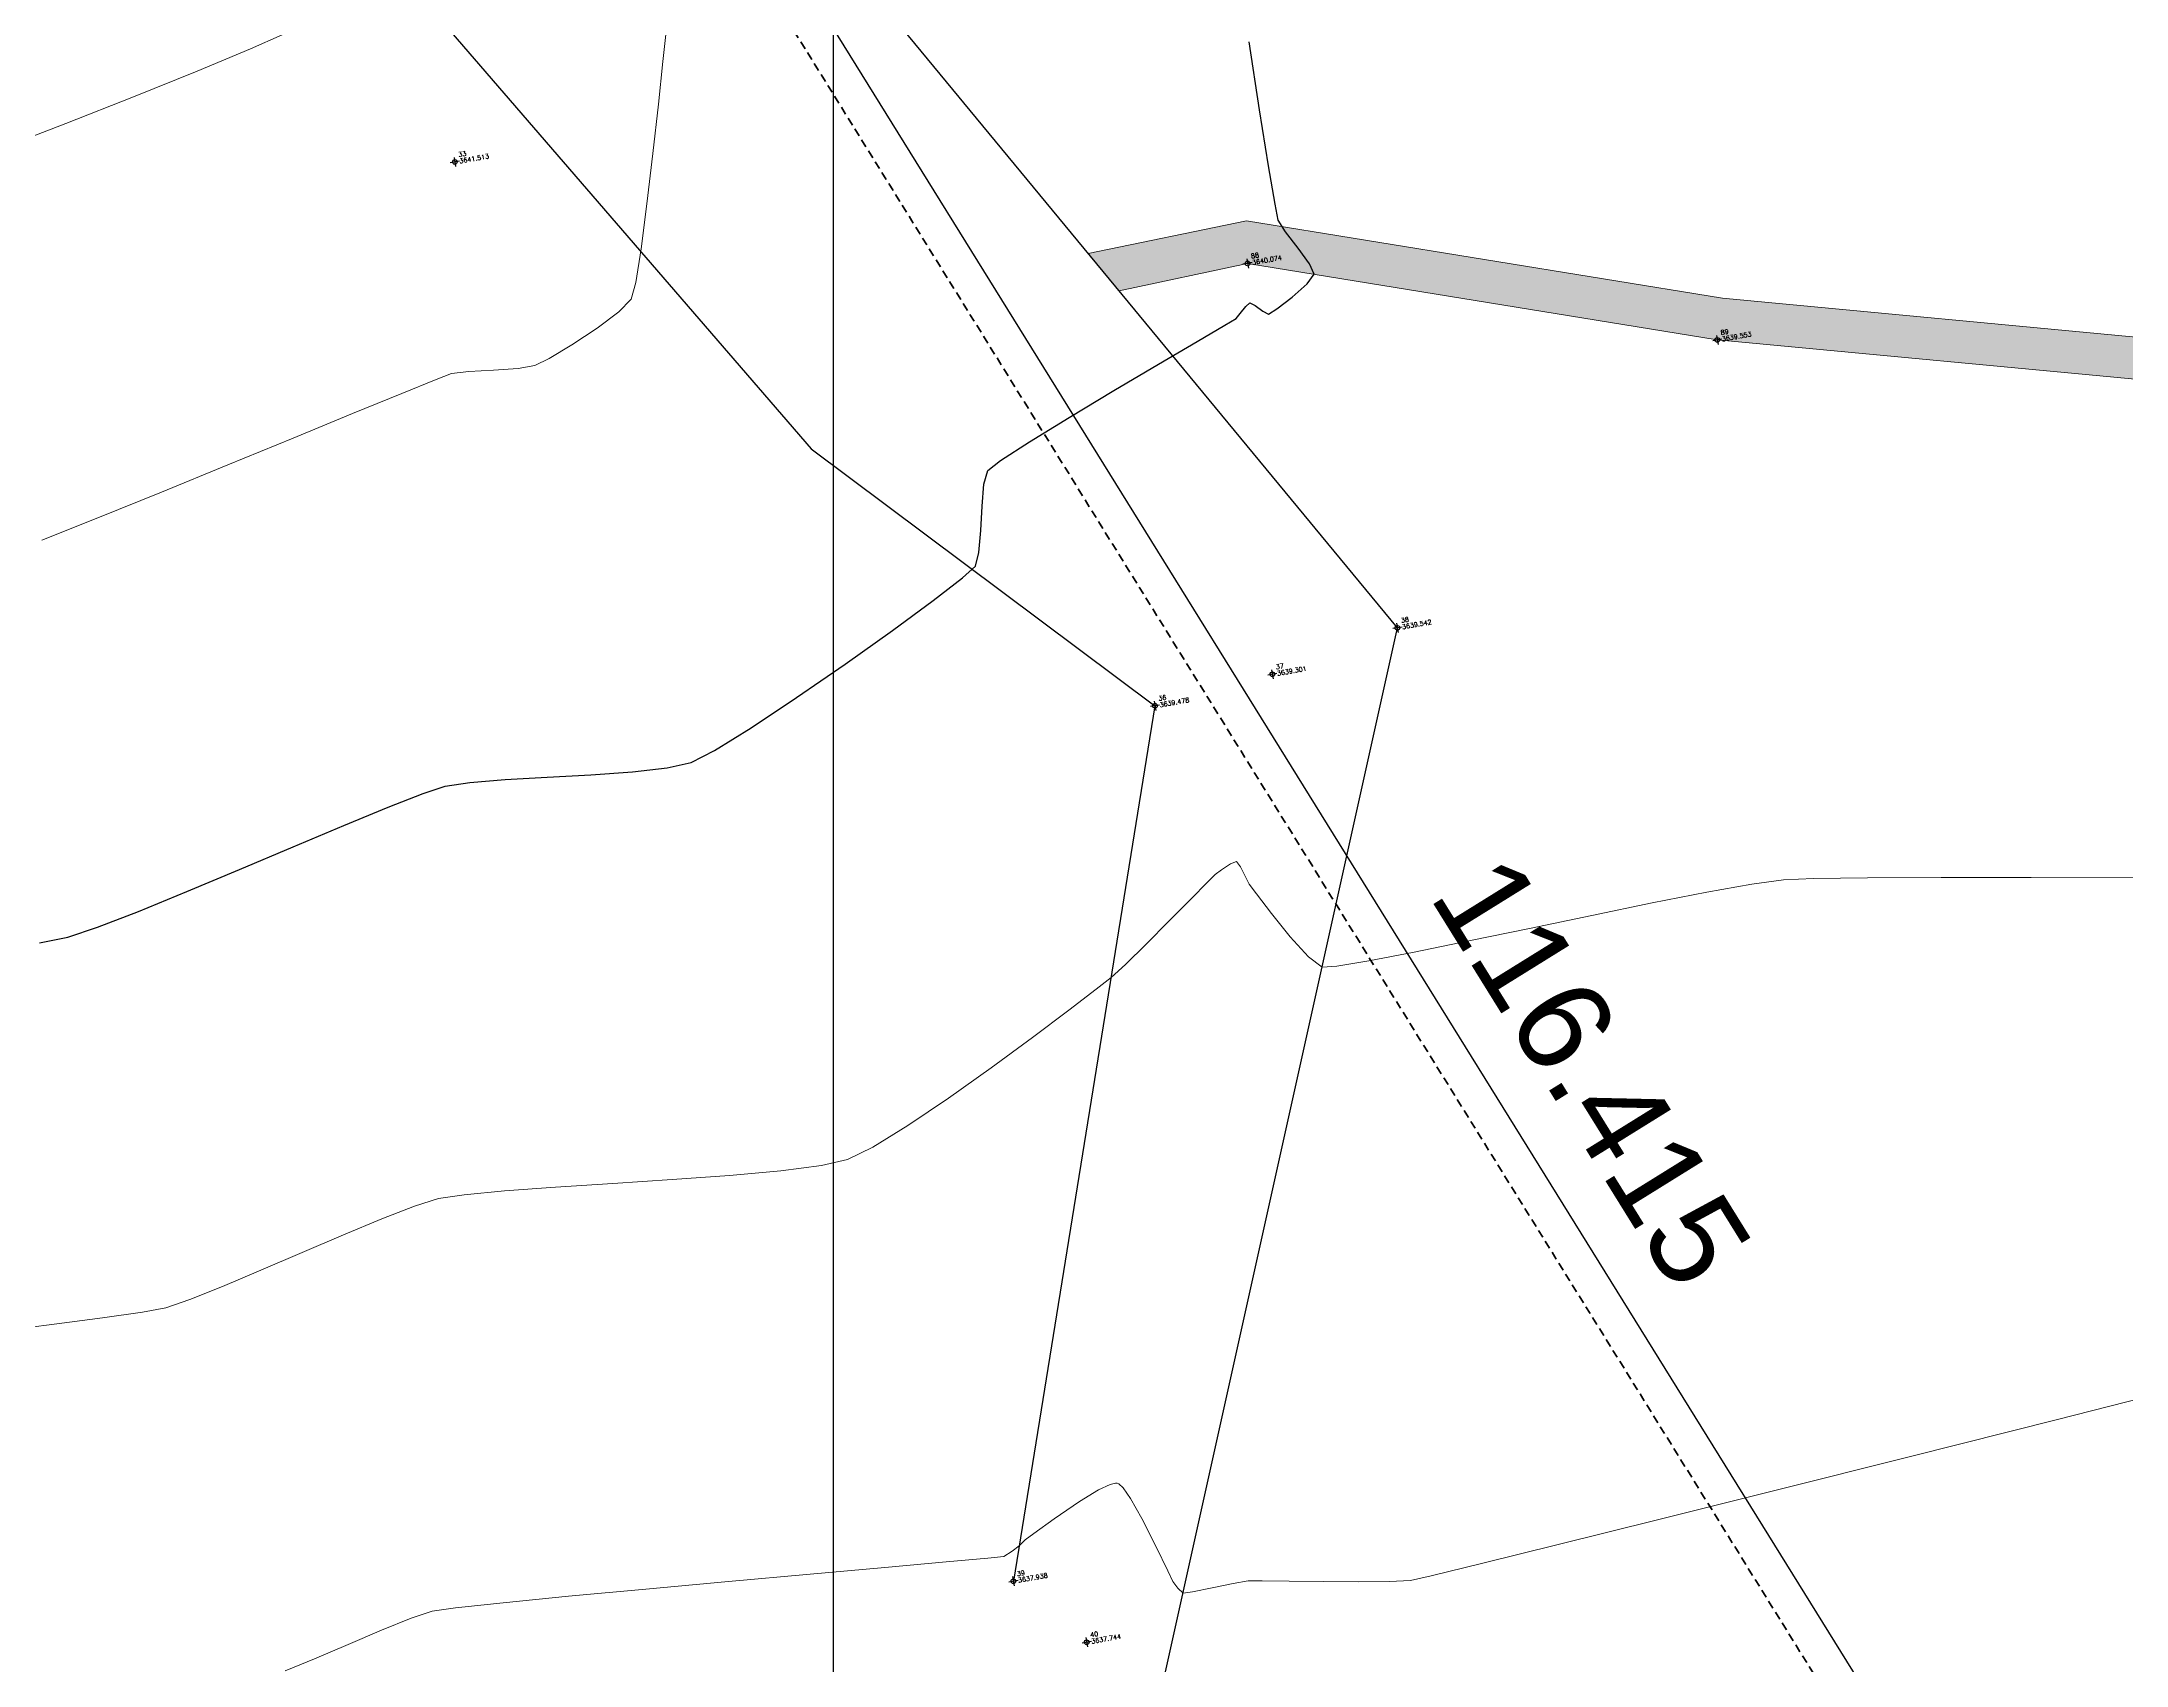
# Model space of a CAD drawing. Header units: millimetres. Extents: x 736950 to 740938, y 8500595 to 8502163.
# Drawn here: x 737683.04 to 737727.71, y 8501220.61 to 8501255.4 of the extents above; entities that cross this region are included whole.
import ezdxf

# ---------------------------------------------------------------- set-up
doc = ezdxf.new("R2010")
doc.units = ezdxf.units.MM
doc.linetypes.add('DASHED', pattern=[0.75, 0.5, -0.25])
for name, color, linetype, lineweight in [('camino', 22, 'Continuous', 5), ('CAMINO ACTUAL', 1, 'Continuous', 13), ('CONT-MJR', 80, 'Continuous', 30), ('CONT-MNR', 96, 'Continuous', 15), ('COTAS', 40, 'Continuous', 5), ('PERIMETRO', 7, 'Continuous', 35), ('pista', 251, 'Continuous', 5)]:
    doc.layers.add(name, color=color, linetype=linetype, lineweight=lineweight)
doc.layers.add('carretera', color=40, linetype='Continuous')
doc.layers.add('Cuadricula Coordenadas', color=5, linetype='Continuous')
doc.styles.add('5mm', font='arial.ttf', dxfattribs={"height": 3})
doc.styles.add('COTAS', font='arial.ttf')
doc.dimstyles.new('Copy of GenDist', dxfattribs={"dimtxt": 2, "dimasz": 2, "dimexe": 0.18, "dimexo": 0.0625, "dimgap": 1, "dimtad": 2, "dimdec": 3, "dimzin": 1, "dimdsep": 46, "dimtxsty": 'COTAS', "dimcen": 0.09, "dimadec": 3, "dimazin": 0, "dimtfac": 1, "dimtdec": 3, "dimtofl": 0, "dimtmove": 0, "dimatfit": 3, "dimfxl": 1, "dimtolj": 1, "dimtzin": 0, "dimarcsym": 0})

# ---------------------------------------------------------------- blocks, each defined once
blk = doc.blocks.new('*D150')
at = {"layer": 'COTAS', "color": 0, "lineweight": -2, "transparency": 16777216}
for p, q in [((737683.2540695663, 8501281.362516567), (737683.9830056843, 8501281.815045748)), ((737684.8849491067, 8501280.020916972), (737744.1766791097, 8501184.513521349)), ((737744.6555406898, 8501182.456740092), (737745.3844768079, 8501182.909269273))]:
    blk.add_line(p, q, dxfattribs=at)
at = {"layer": 'COTAS', "color": 0, "transparency": 16777216}
for points in [[(737685.1681475108, 8501280.196728732), (737684.6017507026, 8501279.845105212), (737683.8300785464, 8501281.720107397)], [(737744.4598775138, 8501184.68933311), (737743.8934807056, 8501184.337709589), (737745.23154967, 8501182.814330924)]]:
    blk.add_solid(points, dxfattribs=at)
at = {"layer": 'Defpoints', "color": 0, "transparency": 16777216}
for p in [(737683.200969866, 8501281.32955186), (737745.23154967, 8501182.814330924), (737744.6024409896, 8501182.423775388)]:
    blk.add_point(p, dxfattribs=at)
at = {"layer": 'COTAS', "color": 0, "transparency": 16777216, "insert": (737716.247970053, 8501233.333242854), "char_height": 2, "attachment_point": 5, "rotation": 301.8323302588892, "style": 'COTAS'}
blk.add_mtext('\\A1;116.415', dxfattribs=at)

msp = doc.modelspace()

# ---------------------------------------------------------------- hatches: boundary and pattern name
at = {"layer": 'pista'}
h = msp.add_hatch(dxfattribs=at)
h.set_pattern_fill('HONEY', color=256, scale=3, angle=9.94991650582834, style=0)
h.set_pattern_definition([(9.94991650582834, (1479841.21072825, -18.49207214638591), (0.4979252195647159, 0.4170677100899267), [0.375, -0.75]), (129.9499165058283, (1479841.21072825, -18.49207214638591), (-0.6101538418184378, 0.222682034283025), [0.3749999999999999, -0.7499999999999998]), (69.94991650582834, (1479841.21072825, -18.49207214638591), (-0.112228622253722, 0.6397497443729518), [-0.75, 0.375])])
h.paths.add_polyline_path([(737744.7143981726, 8501251.820326688), (737736.6244589684, 8501250.784017317), (737728.4489451656, 8501249.018760426), (737719.0567165948, 8501249.90042948), (737708.8538475541, 8501251.560906975), (737705.4639837343, 8501250.858625425), (737706.12277987, 8501250.061028818), (737708.8757605923, 8501250.64549977), (737718.942242978, 8501249.007218663), (737728.5031233069, 8501248.109717907), (737736.7768881315, 8501249.896189157), (737744.7999806498, 8501250.923935568), (737751.2236161814, 8501251.328949759), (737750.4132841228, 8501252.31943933)])

# ---------------------------------------------------------------- linework, layer by layer
at = {"linetype": 'Continuous', "extrusion": (-0.172787269436437, 0.9849591664230046, 0)}
for points, elevation in [([(-2195504.749162654, 0), (-2195504.549162654, 0)], 8245923.124062788), ([(-2195521.105162655, 0), (-2195520.905162654, 0)], 8245918.047062787), ([(-2195530.737162654, 0), (-2195530.537162655, 0)], 8245914.69406279), ([(-2195522.920162655, 0), (-2195522.720162656, 0)], 8245909.803062788), ([(-2195520.108162655, 0), (-2195519.908162654, 0)], 8245909.285062788), ([(-2195517.514162655, 0), (-2195517.314162654, 0)], 8245909.055062788), ([(-2195511.285162654, 0), (-2195511.085162655, 0)], 8245891.106062787), ([(-2195512.607162655, 0), (-2195512.407162655, 0)], 8245889.546062788)]:
    msp.add_lwpolyline(points, dxfattribs=dict(at, elevation=elevation))
at = {"linetype": 'Continuous', "extrusion": (0.9849591664230046, 0.172787269436437, 0)}
for points, elevation in [([(8245923.224062789, 0), (8245923.024062788, 0)], 2195504.649162655), ([(8245918.147062786, 0), (8245917.947062784, 0)], 2195521.005162654), ([(8245914.794062789, 0), (8245914.594062788, 0)], 2195530.637162655), ([(8245909.903062788, 0), (8245909.703062788, 0)], 2195522.820162654), ([(8245909.385062788, 0), (8245909.185062788, 0)], 2195520.008162654), ([(8245909.155062788, 0), (8245908.955062789, 0)], 2195517.414162654), ([(8245891.206062786, 0), (8245891.006062787, 0)], 2195511.185162654), ([(8245889.646062788, 0), (8245889.446062787, 0)], 2195512.507162654)]:
    msp.add_lwpolyline(points, dxfattribs=dict(at, elevation=elevation))
at = {"linetype": 'Continuous'}
for centre in [(737691.8885274963, 8501252.820028879), (737708.8757605895, 8501250.64549977), (737718.9422429946, 8501249.007218665), (737712.0879197255, 8501242.839105295), (737709.407718355, 8501241.843018647), (737706.8924753494, 8501241.168267861), (737703.858523401, 8501222.412943881), (737705.4301875591, 8501221.104832353)]:
    msp.add_circle(centre, 0.05, dxfattribs=at)
at = {"layer": 'camino'}
for p, q in [((737708.8757605895, 8501250.64549977), (737718.9422429946, 8501249.007218665)), ((737718.9422429946, 8501249.007218665), (737728.5031233092, 8501248.109717907))]:
    msp.add_line(p, q, dxfattribs=at)
at = {"layer": 'CAMINO ACTUAL'}
for points in [[(737705.4639837348, 8501250.858625425), (737708.853847554, 8501251.560906975), (737719.0567165663, 8501249.900429478), (737728.4489451618, 8501249.018760426), (737736.6244589477, 8501250.784017311), (737744.714398152, 8501251.820326686), (737750.3971826753, 8501252.318029152)], [(737706.1227798712, 8501250.061028818), (737708.8757605895, 8501250.64549977), (737718.9422429946, 8501249.007218665), (737728.5031233092, 8501248.109717907), (737736.7768881399, 8501249.896189159), (737744.7999806433, 8501250.923935566), (737751.2236161797, 8501251.32894976)]]:
    msp.add_lwpolyline(points, dxfattribs=at)
at = {"layer": 'carretera'}
for p, q in [((737681.1911996895, 8501267.887291), (737699.5248058869, 8501246.677085584)), ((737712.0879197255, 8501242.839105295), (737699.9335077961, 8501257.55430654)), ((737699.5248058869, 8501246.677085584), (737706.8924753494, 8501241.168267861)), ((737707.0057762123, 8501219.953760939), (737712.0879197255, 8501242.839105295)), ((737706.8924753494, 8501241.168267861), (737703.858523401, 8501222.412943881))]:
    msp.add_line(p, q, dxfattribs=at)
at = {"layer": 'CONT-MJR', "elevation": 3640}
for points in [[(737709.1337813392, 8501253.936386455), (737708.9086706873, 8501255.39686858)], [(737709.464613751, 8501251.915667191), (737709.3254448936, 8501252.739930136)], [(737709.5322403115, 8501251.571765192), (737709.464613751, 8501251.915667191)], [(737710.2064364544, 8501250.634698302), (737709.9594538562, 8501250.972168261)], [(737708.6295137977, 8501249.468796637), (737708.7199488009, 8501249.57582883)], [(737708.7199488009, 8501249.57582883), (737708.836263615, 8501249.723483836)], [(737708.836263615, 8501249.723483836), (737708.926685388, 8501249.80283028)], [(737708.926685388, 8501249.80283028), (737709.041348129, 8501249.74251973)], [(737709.041348129, 8501249.74251973), (737709.203838943, 8501249.62224755)], [(737709.203838943, 8501249.62224755), (737709.3225646196, 8501249.559648052)], [(737709.3225646196, 8501249.559648052), (737709.5008775481, 8501249.671078634)], [(737709.5008775481, 8501249.671078634), (737709.8302470736, 8501249.923806658)], [(737708.3909101965, 8501249.325543981), (737708.6295137977, 8501249.468796637)], [(737706.9665068766, 8501248.48770181), (737707.7978088717, 8501248.976872835)], [(737704.2063674008, 8501246.826375565), (737705.054489088, 8501247.347534563)], [(737703.3073837075, 8501246.20649986), (737703.5852332562, 8501246.424391126)], [(737703.1871308885, 8501245.44750223), (737703.2276513246, 8501245.914135043)], [(737701.2661011278, 8501242.782844903), (737702.1391125784, 8501243.423049476)], [(737697.4546397974, 8501240.209860083), (737698.2424134425, 8501240.69986406)], [(737696.9544306246, 8501239.951240266), (737697.4546397974, 8501240.209860083)], [(737693.8655308431, 8501239.639556093), (737694.8036045097, 8501239.690976983)], [(737694.8036045097, 8501239.690976983), (737695.6925525093, 8501239.753213042)], [(737695.6925525093, 8501239.753213042), (737696.4402146207, 8501239.836541671)], [(737696.4402146207, 8501239.836541671), (737696.9544306246, 8501239.951240266)], [(737691.6781580428, 8501239.447410438), (737692.2106473891, 8501239.528050222)], [(737692.2106473891, 8501239.528050222), (737692.9704917293, 8501239.588672973)], [(737692.9704917293, 8501239.588672973), (737693.8655308431, 8501239.639556093)], [(737689.5087525104, 8501238.603522882), (737690.4633058761, 8501238.998509388)], [(737685.1067276748, 8501236.763796577), (737686.146488118, 8501237.18751294)], [(737683.5936507381, 8501236.214341022), (737684.231062303, 8501236.426875561)]]:
    msp.add_lwpolyline(points, dxfattribs=at)
at = {"layer": 'CONT-MJR', "extrusion": (0.9874109323277968, 0.1581760118334991, 0), "elevation": 2073116.506815209}
msp.add_lwpolyline([(8277541.9748974, 3640), (8277543.18660803, 3640)], dxfattribs=at)
at = {"layer": 'CONT-MJR', "extrusion": (0.8443520784207498, 0.5357887341728641, 0), "elevation": 5177761.395339048}
msp.add_lwpolyline([(6782792.678797103, 3640), (6782792.977331314, 3640)], dxfattribs=at)
at = {"layer": 'CONT-MJR', "extrusion": (0.7926985927718119, 0.609613763802614, 0), "elevation": 5767261.24890695}
msp.add_lwpolyline([(6289211.537460443, 3640), (6289211.975872914, 3640)], dxfattribs=at)
at = {"layer": 'CONT-MJR', "extrusion": (0.7995679680357527, -0.6005756109693245, 0), "elevation": -4515794.130668364}
msp.add_lwpolyline([(7240378.079338579, 3640.000000000004), (7240378.335804695, 3640.000000000004)], dxfattribs=at)
at = {"layer": 'CONT-MJR', "extrusion": (0.9130555497923534, 0.40783521548952, 0), "elevation": 4140679.782657871}
msp.add_lwpolyline([(7461249.628155941, 3640.000000000006), (7461249.871176226, 3640.000000000006)], dxfattribs=at)
at = {"layer": 'CONT-MJR', "extrusion": (0.6622262059671722, -0.7493039784562234, 0), "elevation": -5881489.60776979}
msp.add_lwpolyline([(6182519.393771593, 3640.00000000001), (6182519.822535252, 3640.00000000001)], dxfattribs=at)
at = {"layer": 'CONT-MJR', "extrusion": (0.5067911964244208, -0.8620688390300998, 0), "elevation": -6954798.018335406}
msp.add_lwpolyline([(4944313.044891813, 3640), (4944313.73288945, 3640)], dxfattribs=at)
at = {"layer": 'CONT-MJR', "extrusion": (-0.5097287141776062, 0.860335189297081, 0), "elevation": 6937892.80345105}
msp.add_lwpolyline([(-4968004.615269241, 3640.000000000001), (-4968005.723216034, 3640.000000000001)], dxfattribs=at)
at = {"layer": 'CONT-MJR', "extrusion": (0.51457968799972, -0.8574425605824049, 0), "elevation": -6909723.257039611}
msp.add_lwpolyline([(5007108.918578492, 3640.000000000013), (5007110.036801709, 3640.000000000013)], dxfattribs=at)
at = {"layer": 'CONT-MJR', "extrusion": (0.5433218822922623, -0.8395244679116822, 0), "elevation": -6736193.880520369}
msp.add_lwpolyline([(5238233.419000044, 3640.000000000003), (5238234.158864296, 3640.000000000003)], dxfattribs=at)
at = {"layer": 'CONT-MJR', "extrusion": (0.9647667332675239, -0.2631067281167668, 0), "elevation": -1525023.464322026}
msp.add_lwpolyline([(8395813.931832468, 3640), (8395814.234874442, 3640)], dxfattribs=at)
at = {"layer": 'CONT-MJR', "extrusion": (0.9986808777385313, -0.05134690291922872, 0), "elevation": 300217.441748956}
msp.add_lwpolyline([(8527909.513228018, 3640), (8527910.039315032, 3640)], dxfattribs=at)
at = {"layer": 'CONT-MJR', "extrusion": (0.9965182338952626, -0.08337511327888378, 0), "elevation": 26342.39186730434}
msp.add_lwpolyline([(8533151.189949408, 3640), (8533151.660232339, 3640)], dxfattribs=at)
at = {"layer": 'CONT-MJR', "extrusion": (-0.6706619592109058, 0.7417631269262375, 0), "elevation": 5811160.080045623}
msp.add_lwpolyline([(-6248661.605702838, 3640.000000000003), (-6248661.978622836, 3640.000000000003)], dxfattribs=at)
at = {"layer": 'CONT-MJR', "extrusion": (0.9677828621906682, -0.2517862816954851, 0), "elevation": -1426560.292922596}
msp.add_lwpolyline([(8413101.908907266, 3640), (8413102.215164209, 3640)], dxfattribs=at)
at = {"layer": 'CONT-MJR', "extrusion": (0.6103390159347868, -0.7921403194054424, 0), "elevation": -6283929.282838876}
msp.add_lwpolyline([(5773004.153148818, 3640.000000000013), (5773004.946020816, 3640.000000000013)], dxfattribs=at)
at = {"layer": 'CONT-MJR', "extrusion": (-0.5793621084558697, 0.815070271378836, 0), "elevation": 6501714.10113185}
msp.add_lwpolyline([(-5526575.073379729, 3640.000000000006), (-5526576.314321824, 3640.000000000006)], dxfattribs=at)
at = {"layer": 'CONT-MJR', "extrusion": (0.5680470284646627, -0.8229960956483734, 0), "elevation": -6577440.589193898}
msp.add_lwpolyline([(5436228.454181544, 3640.000000000003), (5436229.721984115, 3640.000000000003)], dxfattribs=at)
at = {"layer": 'CONT-MJR', "extrusion": (0.5534877774483135, -0.8328572988305537, 0), "elevation": -6672013.405376201}
msp.add_lwpolyline([(5319730.186049408, 3640), (5319731.349317246, 3640)], dxfattribs=at)
at = {"layer": 'CONT-MJR', "extrusion": (0.3656805596827032, -0.9307404193813359, 0), "elevation": -7642687.689239315}
msp.add_lwpolyline([(3795336.16616226, 3640.000000000013), (3795336.969667451, 3640.000000000013)], dxfattribs=at)
at = {"layer": 'CONT-MJR', "extrusion": (0.315146655100416, -0.9490429841577355, 0), "elevation": -7835560.589342951}
msp.add_lwpolyline([(3379237.795614623, 3640.00000000001), (3379238.28768655, 3640.00000000001)], dxfattribs=at)
at = {"layer": 'CONT-MJR', "extrusion": (0.3886560395683603, -0.9213829187189424, 0), "elevation": -7546188.554337182}
msp.add_lwpolyline([(3983751.059904025, 3640), (3983752.239753594, 3640)], dxfattribs=at)
at = {"layer": 'CONT-MJR', "extrusion": (0.3895785551299273, -0.9209932406825135, 0), "elevation": -7542195.279501071}
msp.add_lwpolyline([(3991304.879671603, 3640), (3991306.123409696, 3640)], dxfattribs=at)
at = {"layer": 'CONT-MJR', "extrusion": (0.3861549480861763, -0.9224339304625359, 0), "elevation": -7556968.477070827}
msp.add_lwpolyline([(3963261.536365127, 3640.000000000003), (3963262.761056394, 3640.000000000003)], dxfattribs=at)
at = {"layer": 'CONT-MJR', "extrusion": (-0.3590966596704996, 0.9333003744848115, 0), "elevation": 7669307.197520811}
msp.add_lwpolyline([(-3741246.573062176, 3640), (-3741247.511308207, 3640)], dxfattribs=at)
at = {"layer": 'CONT-MJR', "extrusion": (0.2041212031766452, -0.9789456238288821, 0), "elevation": -8171671.126465098}
msp.add_lwpolyline([(2457434.073516636, 3640.000000000011), (2457434.690334911, 3640.000000000011)], dxfattribs=at)
at = {"layer": 'CONT-MNR'}
for points, elevation in [([(737687.5114425615, 8501255.241358344), (737688.1852147178, 8501255.541882848)], 3642), ([(737696.3483530044, 8501254.971631175), (737696.4145550237, 8501255.614514325)], 3641), ([(737685.0057596177, 8501254.21486428), (737686.3671576437, 8501254.762950633)], 3642), ([(737695.7646016307, 8501250.239143664), (737695.8800286893, 8501250.962468484)], 3641), ([(737694.3973081915, 8501248.904296977), (737694.9361714231, 8501249.261100017)], 3641), ([(737693.9120012736, 8501248.612304548), (737694.3973081915, 8501248.904296977)], 3641), ([(737690.7504095112, 8501247.862738261), (737691.4886236547, 8501248.161992926)], 3641), ([(737691.8171993217, 8501248.285889307), (737692.1854533267, 8501248.329092992)], 3641), ([(737692.1854533267, 8501248.329092992), (737692.7180145369, 8501248.359515332)], 3641), ([(737692.7180145369, 8501248.359515332), (737693.2474133149, 8501248.395831978)], 3641), ([(737693.2474133149, 8501248.395831978), (737693.6061800219, 8501248.456718586)], 3641), ([(737689.6974935499, 8501247.429793546), (737690.7504095112, 8501247.862738261)], 3641), ([(737687.0273028082, 8501246.329506895), (737688.4248124292, 8501246.904827014)], 3641), ([(737685.5999013451, 8501245.745501425), (737687.0273028082, 8501246.329506895)], 3641), ([(737708.0207975894, 8501237.393072747), (737708.1822542128, 8501237.552151214)], 3639), ([(737708.1822542128, 8501237.552151214), (737708.319479577, 8501237.654861053)], 3639), ([(737708.319479577, 8501237.654861053), (737708.5085398695, 8501237.781178325)], 3639), ([(737708.5085398695, 8501237.781178325), (737708.6387801856, 8501237.833902482)], 3639), ([(737719.6834890578, 8501237.347586006), (737720.3584508314, 8501237.4423064)], 3639), ([(737720.3584508314, 8501237.4423064), (737721.002422998, 8501237.469931593)], 3639), ([(737721.002422998, 8501237.469931593), (737722.1589815355, 8501237.48542593)], 3639), ([(737708.9142135353, 8501237.345635472), (737709.0652653493, 8501237.141178263)], 3639), ([(737709.0652653493, 8501237.141178263), (737709.388486152, 8501236.719335482)], 3639), ([(737718.7195617784, 8501237.174320301), (737719.6834890578, 8501237.347586006)], 3639), ([(737714.9163140799, 8501236.400569402), (737716.2537415717, 8501236.679080188)], 3639), ([(737709.7920908385, 8501236.221995812), (737710.1842943031, 8501235.791047942)], 3639), ([(737712.4435879075, 8501235.890425416), (737713.6188519526, 8501236.13044054)], 3639), ([(737713.6188519526, 8501236.13044054), (737714.9163140799, 8501236.400569402)], 3639), ([(737706.2592948655, 8501235.629079381), (737706.7027147495, 8501236.062970003)], 3639), ([(737710.788584934, 8501235.587663611), (737711.4727546619, 8501235.702255836)], 3639), ([(737710.4733114409, 8501235.568380553), (737710.788584934, 8501235.587663611)], 3639), ([(737700.8460583345, 8501231.714953147), (737701.5926750317, 8501232.176084004)], 3639), ([(737697.7769248874, 8501231.106996197), (737698.8735924896, 8501231.20710451)], 3639), ([(737698.8735924896, 8501231.20710451), (737699.7456272632, 8501231.31914547)], 3639), ([(737699.7456272632, 8501231.31914547), (737700.3026812276, 8501231.445761941)], 3639), ([(737692.0862737531, 8501230.69294413), (737692.9508857949, 8501230.773032159)], 3639), ([(737692.9508857949, 8501230.773032159), (737694.0426049099, 8501230.851838516)], 3639), ([(737695.271083117, 8501230.932006067), (737696.5459724364, 8501231.016177671)], 3639), ([(737696.5459724364, 8501231.016177671), (737697.7769248874, 8501231.106996197)], 3639), ([(737690.3232887483, 8501230.17597885), (737691.0233561966, 8501230.44598832)], 3639), ([(737691.5391167641, 8501230.608931568), (737692.0862737531, 8501230.69294413)], 3639), ([(737688.6162868985, 8501229.455129826), (737689.5004278411, 8501229.833995307)], 3639), ([(737683.1943240723, 8501227.906120513), (737684.3384813069, 8501228.053558316)], 3639), ([(737684.3384813069, 8501228.053558316), (737685.1986633941, 8501228.176695894)], 3639), ([(737685.1986633941, 8501228.176695894), (737685.6971912297, 8501228.272691391)], 3639), ([(737685.6971912297, 8501228.272691391), (737686.211318086, 8501228.448163195)], 3639), ([(737681.8438707927, 8501227.73722435), (737683.1943240723, 8501227.906120513)], 3639), ([(737705.6846441203, 8501224.368865293), (737705.9292230842, 8501224.486445667)], 3638), ([(737705.9292230842, 8501224.486445667), (737706.0444473947, 8501224.516814306)], 3638), ([(737704.7319570981, 8501223.750695108), (737705.274218814, 8501224.119835014)], 3638), ([(737704.2949933739, 8501223.434482671), (737704.7319570981, 8501223.750695108)], 3638), ([(737703.8349187527, 8501223.058743749), (737703.9806695381, 8501223.168028474)], 3638), ([(737703.9806695381, 8501223.168028474), (737704.0457125986, 8501223.232547473)], 3638), ([(737704.0457125986, 8501223.232547473), (737704.1109446356, 8501223.296777211)], 3638), ([(737704.1109446356, 8501223.296777211), (737704.2949933739, 8501223.434482671)], 3638), ([(737713.8872747457, 8501222.791514752), (737715.5293681151, 8501223.196163114)], 3638), ([(737699.5014186716, 8501222.564541103), (737701.1013855461, 8501222.707532043)], 3638), ([(737701.1013855461, 8501222.707532043), (737702.4155762044, 8501222.824968314)], 3638), ([(737702.4155762044, 8501222.824968314), (737703.3100663859, 8501222.906126611)], 3638), ([(737703.6509318298, 8501222.940283623), (737703.8349187527, 8501223.058743749)], 3638), ([(737712.8086111628, 8501222.530230423), (737713.8872747457, 8501222.791514752)], 3638), ([(737694.3261033574, 8501222.089473361), (737695.9798533163, 8501222.244788455)], 3638), ([(737695.9798533163, 8501222.244788455), (737697.7495998412, 8501222.406718805)], 3638), ([(737707.1643133513, 8501222.63524239), (737707.2746625846, 8501222.404162632)], 3638), ([(737707.2746625846, 8501222.404162632), (737707.3790476732, 8501222.267233782)], 3638), ([(737707.3790476732, 8501222.267233782), (737707.4943293115, 8501222.153759006)], 3638), ([(737707.6973428205, 8501222.184593545), (737708.1153352469, 8501222.270531407)], 3638), ([(737708.1153352469, 8501222.270531407), (737708.5710126231, 8501222.364089051)], 3638), ([(737708.8870809822, 8501222.417782936), (737709.1893676218, 8501222.421530457)], 3638), ([(737709.1893676218, 8501222.421530457), (737709.7653905266, 8501222.41412047)], 3638), ([(737709.7653905266, 8501222.41412047), (737710.4932259001, 8501222.403442465)], 3638), ([(737710.4932259001, 8501222.403442465), (737711.2509499447, 8501222.397385938)], 3638), ([(737691.4000754852, 8501221.770452699), (737691.9022901811, 8501221.841582175)], 3638), ([(737691.9022901811, 8501221.841582175), (737692.9222742255, 8501221.951496832)], 3638), ([(737692.9222742255, 8501221.951496832), (737694.3261033574, 8501222.089473361)], 3638), ([(737707.4943293115, 8501222.153759006), (737707.6973428205, 8501222.184593545)], 3638), ([(737690.3190538492, 8501221.366823966), (737690.9492734714, 8501221.620868482)], 3638), ([(737690.9492734714, 8501221.620868482), (737691.4000754852, 8501221.770452699)], 3638), ([(737688.8797082691, 8501220.750353802), (737689.5992532412, 8501221.05956909)], 3638), ([(737688.2502555551, 8501220.490428045), (737688.8797082691, 8501220.750353802)], 3638)]:
    msp.add_lwpolyline(points, dxfattribs=dict(at, elevation=elevation))
at = {"layer": 'CONT-MNR', "extrusion": (0.3857296536524591, -0.922611854624226, 0), "elevation": -7558810.91657106}
msp.add_lwpolyline([(3959784.242658591, 3642.000000000003), (3959785.482925458, 3642.000000000003)], dxfattribs=at)
at = {"layer": 'CONT-MNR', "extrusion": (0.9944126749182829, -0.1055624552663765, 0), "elevation": -163838.7486077157}
msp.add_lwpolyline([(8531627.814817145, 3641.000000000011), (8531628.73427529, 3641.000000000011)], dxfattribs=at)
at = {"layer": 'CONT-MNR', "extrusion": (0.3655716106024191, -0.9307832172539174, 0), "elevation": -7643148.053132001}
msp.add_lwpolyline([(3794440.458982668, 3642), (3794442.018449451, 3642)], dxfattribs=at)
at = {"layer": 'CONT-MNR', "extrusion": (0.9938994973989929, -0.1102895691805413, 0), "elevation": -204403.714082106}
msp.add_lwpolyline([(8530751.271984769, 3641.000000000003), (8530752.336563075, 3641.000000000003)], dxfattribs=at)
at = {"layer": 'CONT-MNR', "extrusion": (0.3591722695258363, -0.9332712793200378, 0), "elevation": -7669020.388510151}
msp.add_lwpolyline([(3741871.923983532, 3642.000000000003), (3741873.439799348, 3642.000000000003)], dxfattribs=at)
at = {"layer": 'CONT-MNR', "extrusion": (0.9930554765936209, -0.1176470161432766, 0), "elevation": -267573.8630257476}
msp.add_lwpolyline([(8529002.516077373, 3641), (8529003.597761331, 3641)], dxfattribs=at)
at = {"layer": 'CONT-MNR', "extrusion": (0.9914623864681344, -0.1303930067868345, 0), "elevation": -377105.9567447817}
msp.add_lwpolyline([(8524860.951104734, 3641.000000000006), (8524861.921979519, 3641.000000000006)], dxfattribs=at)
at = {"layer": 'CONT-MNR', "extrusion": (0.9670975030170935, -0.254406013407904, 0), "elevation": -1449345.450391009}
msp.add_lwpolyline([(8409211.748865345, 3641.000000000006), (8409212.11737951, 3641.000000000006)], dxfattribs=at)
at = {"layer": 'CONT-MNR', "extrusion": (-0.6001647726224744, 0.7998763940153589, 0), "elevation": 6357210.089962342}
msp.add_lwpolyline([(-5692215.095223259, 3641), (-5692215.678426106, 3641)], dxfattribs=at)
at = {"layer": 'CONT-MNR', "extrusion": (0.7116099367456741, -0.7025747632279556, 0), "elevation": -5447812.053847253}
msp.add_lwpolyline([(6567859.870886081, 3641.000000000013), (6567860.252607444, 3641.000000000013)], dxfattribs=at)
at = {"layer": 'CONT-MNR', "extrusion": (0.4534403287681906, -0.891286636411988, 0), "elevation": -7242549.110974858}
msp.add_lwpolyline([(4512305.348109373, 3641.000000000013), (4512305.691232719, 3641.000000000013)], dxfattribs=at)
at = {"layer": 'CONT-MNR', "extrusion": (0.3528218361108295, -0.9356905214671052, 0), "elevation": -7694263.660316908}
msp.add_lwpolyline([(3689676.919420275, 3641.00000000001), (3689677.27057876, 3641.00000000001)], dxfattribs=at)
at = {"layer": 'CONT-MNR', "extrusion": (0.3813219655418303, -0.924442295979211, 0), "elevation": -7577615.407277514}
msp.add_lwpolyline([(3923662.560455927, 3641.000000000003), (3923663.937157454, 3641.000000000003)], dxfattribs=at)
at = {"layer": 'CONT-MNR', "extrusion": (0.3749544994292328, -0.9270432154747553, 0), "elevation": -7604423.656603569}
msp.add_lwpolyline([(3871445.303999464, 3641.000000000013), (3871446.773571352, 3641.000000000013)], dxfattribs=at)
at = {"layer": 'CONT-MNR', "extrusion": (0.3683367519886142, -0.9296924422272551, 0), "elevation": -7631827.190777341}
msp.add_lwpolyline([(3817139.209884402, 3641.000000000006), (3817140.503188633, 3641.000000000006)], dxfattribs=at)
at = {"layer": 'CONT-MNR', "extrusion": (0.7995693576043054, 0.6005737609821449, 0), "elevation": 5695469.601319137}
msp.add_lwpolyline([(6354280.821993591, 3639), (6354280.676968391, 3639)], dxfattribs=at)
at = {"layer": 'CONT-MNR', "extrusion": (0.8962073962955163, 0.4436353263945643, 0), "elevation": 4432589.386202283}
msp.add_lwpolyline([(7291598.469099295, 3639.000000000003), (7291598.230895764, 3639.000000000003)], dxfattribs=at)
at = {"layer": 'CONT-MNR', "extrusion": (0.8870609374231869, 0.461652351123545, 0), "elevation": 4579008.9690596}
msp.add_lwpolyline([(7200550.693436371, 3639), (7200550.514384928, 3639)], dxfattribs=at)
at = {"layer": 'CONT-MNR', "extrusion": (0.003525907922792754, -0.9999937839673405, 0), "elevation": -8498583.50105091}
msp.add_lwpolyline([(767692.1538799079, 3639.000000000013), (767693.7380008204, 3639.000000000013)], dxfattribs=at)
at = {"layer": 'CONT-MNR', "extrusion": (-0.00109072766663143, -0.9999994051564017, 0), "elevation": -8502037.089801619}
msp.add_lwpolyline([(728450.7693303047, 3639), (728452.6959612037, 3639)], dxfattribs=at)
at = {"layer": 'CONT-MNR', "extrusion": (-0.003464238213368887, -0.9999939995087977, 0), "elevation": -8503742.134765252}
msp.add_lwpolyline([(708270.9312359578, 3639.00000000001), (708273.1153636619, 3639.00000000001)], dxfattribs=at)
at = {"layer": 'CONT-MNR', "extrusion": (0.7116072011534944, -0.7025775339893031, 0), "elevation": -5447820.063370358}
msp.add_lwpolyline([(6567837.6596473, 3639.00000000001), (6567838.323980364, 3639.00000000001)], dxfattribs=at)
at = {"layer": 'CONT-MNR', "extrusion": (0.7118351403126801, -0.7023465903783025, 0), "elevation": -5445688.604526931}
msp.add_lwpolyline([(6569605.71992956, 3639), (6569606.225631254, 3639)], dxfattribs=at)
at = {"layer": 'CONT-MNR', "extrusion": (0.1928487040628305, -0.9812285041422751, 0), "elevation": -8199388.136886634}
msp.add_lwpolyline([(2363322.014616282, 3639.000000000003), (2363323.207671787, 3639.000000000003)], dxfattribs=at)
at = {"layer": 'CONT-MNR', "extrusion": (0.7079765314232817, -0.7062359598277753, 0), "elevation": -5481599.578058422}
msp.add_lwpolyline([(6539670.621935149, 3639), (6539671.324475833, 3639)], dxfattribs=at)
at = {"layer": 'CONT-MNR', "extrusion": (0.77648353690333, 0.6301375380963229, 0), "elevation": 5929767.572274647}
msp.add_lwpolyline([(6136211.977990875, 3639.000000000006), (6136211.337488347, 3639.000000000006)], dxfattribs=at)
at = {"layer": 'CONT-MNR', "extrusion": (0.2005717776312348, -0.979679009685237, 0), "elevation": -8180518.070460699}
msp.add_lwpolyline([(2427833.281681217, 3639.000000000013), (2427834.603706213, 3639.000000000013)], dxfattribs=at)
at = {"layer": 'CONT-MNR', "extrusion": (0.6103072769116147, 0.7921647731051475, 0), "elevation": 7184609.415255482}
msp.add_lwpolyline([(4603978.04525918, 3639.000000000013), (4603977.680414452, 3639.000000000013)], dxfattribs=at)
at = {"layer": 'CONT-MNR', "extrusion": (0.19028153356059, -0.9817295645878401, 0), "elevation": -8205541.554073223}
msp.add_lwpolyline([(2341861.329524169, 3639), (2341862.318425064, 3639)], dxfattribs=at)
at = {"layer": 'CONT-MNR', "extrusion": (0.6198525444778956, -0.7847183081235448, 0), "elevation": -6213806.107648887}
msp.add_lwpolyline([(5848403.318792303, 3639.00000000001), (5848403.72650528, 3639.00000000001)], dxfattribs=at)
at = {"layer": 'CONT-MNR', "extrusion": (-0.6750135001179762, 0.7378053772225295, 0), "elevation": 5774295.676024956}
msp.add_lwpolyline([(-6282732.044062908, 3639), (-6282732.462230991, 3639)], dxfattribs=at)
at = {"layer": 'CONT-MNR', "extrusion": (0.6078516069928855, -0.7940506431432235, 0), "elevation": -6301995.640785883}
msp.add_lwpolyline([(5753264.304704526, 3639.00000000001), (5753265.043975571, 3639.00000000001)], dxfattribs=at)
at = {"layer": 'CONT-MNR', "extrusion": (-0.5996465862224464, 0.8002649383996319, 0), "elevation": 6360877.7081191}
msp.add_lwpolyline([(-5688094.845506776, 3639.000000000011), (-5688095.814824586, 3639.000000000011)], dxfattribs=at)
at = {"layer": 'CONT-MNR', "extrusion": (0.5905454889524047, -0.8070043528246705, 0), "elevation": -6424884.965897591}
msp.add_lwpolyline([(5615694.884256886, 3639), (5615695.982165548, 3639)], dxfattribs=at)
at = {"layer": 'CONT-MNR', "extrusion": (0.5783206704631758, -0.8158095378916717, 0), "elevation": -6508758.189360233}
msp.add_lwpolyline([(5518263.338441377, 3639.000000000003), (5518264.463626404, 3639.000000000003)], dxfattribs=at)
at = {"layer": 'CONT-MNR', "extrusion": (0.5595148027585928, -0.828820357794144, 0), "elevation": -6633239.332752768}
msp.add_lwpolyline([(5367987.342192877, 3639.000000000006), (5367988.393650983, 3639.000000000006)], dxfattribs=at)
at = {"layer": 'CONT-MNR', "extrusion": (0.4439159133694396, -0.8960684470827974, 0), "elevation": -7290208.356237697}
msp.add_lwpolyline([(4434861.88664649, 3639), (4434862.493047831, 3639)], dxfattribs=at)
at = {"layer": 'CONT-MNR', "extrusion": (0.06511909977811361, -0.9978774989166196, 0), "elevation": -8435149.008179316}
msp.add_lwpolyline([(1289720.786277928, 3639), (1289722.017369127, 3639)], dxfattribs=at)
at = {"layer": 'CONT-MNR', "extrusion": (0.3012515524459998, -0.9535447038020164, 0), "elevation": -7884072.701561088}
msp.add_lwpolyline([(3264430.237918773, 3639.000000000013), (3264430.778806437, 3639.000000000013)], dxfattribs=at)
at = {"layer": 'CONT-MNR', "extrusion": (0.3837783870621721, -0.9234252268721913, 0), "elevation": -7567140.801522866}
msp.add_lwpolyline([(3943789.368029348, 3639.000000000009), (3943790.259125763, 3639.000000000009)], dxfattribs=at)
at = {"layer": 'CONT-MNR', "extrusion": (-0.3955319499690952, 0.918452217893585, 0), "elevation": 7516193.631016307}
msp.add_lwpolyline([(-4040038.646877588, 3639.000000000013), (-4040039.609265764, 3639.000000000013)], dxfattribs=at)
at = {"layer": 'CONT-MNR', "extrusion": (-0.3891796920626584, 0.9211618572683166, 0), "elevation": 7543914.878780603}
msp.add_lwpolyline([(-3988034.62247491, 3639.000000000003), (-3988035.515000735, 3639.000000000003)], dxfattribs=at)
at = {"layer": 'CONT-MNR', "extrusion": (0.3707011965918884, -0.9287521859168582, 0), "elevation": -7622073.342965201}
msp.add_lwpolyline([(3836543.239517499, 3639.000000000003), (3836543.992033102, 3639.000000000003)], dxfattribs=at)
at = {"layer": 'CONT-MNR', "extrusion": (0.245844321396835, -0.9693093260858114, 0), "elevation": -8058951.724383742}
msp.add_lwpolyline([(2805063.024659206, 3638.00000000001), (2805066.464603368, 3638.00000000001)], dxfattribs=at)
at = {"layer": 'CONT-MNR', "extrusion": (0.2447912285208168, -0.9695758115997272, 0), "elevation": -8061994.07217107}
msp.add_lwpolyline([(2796303.79298863, 3638.000000000013), (2796307.037600945, 3638.000000000013)], dxfattribs=at)
at = {"layer": 'CONT-MNR', "extrusion": (0.2437454130466448, -0.9698392514322777, 0), "elevation": -8065005.155703628}
msp.add_lwpolyline([(2787604.453816377, 3638.000000000013), (2787607.425890137, 3638.000000000013)], dxfattribs=at)
at = {"layer": 'CONT-MNR', "extrusion": (-0.05618053482749713, -0.9984206265429899, 0), "elevation": -8529242.628582908}
msp.add_lwpolyline([(258937.5910584598, 3638.00000000001), (258937.6308421402, 3638.00000000001)], dxfattribs=at)
at = {"layer": 'CONT-MNR', "extrusion": (-0.4377296548017892, -0.8991066395634649, 0), "elevation": -7966423.235046031}
msp.add_lwpolyline([(-3057961.633837244, 3638.000000000003), (-3057961.593829217, 3638.000000000003)], dxfattribs=at)
at = {"layer": 'CONT-MNR', "extrusion": (0.6958285715328127, 0.7182079079476954, 0), "elevation": 6618963.656819697}
msp.add_lwpolyline([(5385568.5288478, 3638), (5385568.407570726, 3638)], dxfattribs=at)
at = {"layer": 'CONT-MNR', "extrusion": (0.5187399014663411, -0.8549321111215152, 0), "elevation": -6885292.322628228}
msp.add_lwpolyline([(5040612.08973987, 3638), (5040612.569807582, 3638)], dxfattribs=at)
at = {"layer": 'CONT-MNR', "extrusion": (0.8179045901692437, 0.5753538749153269, 0), "elevation": 5494585.700458816}
msp.add_lwpolyline([(6528748.344302859, 3638.000000000003), (6528748.065863991, 3638.000000000003)], dxfattribs=at)
at = {"layer": 'CONT-MNR', "extrusion": (0.8686185517363967, 0.4954813937771678, 0), "elevation": 4852983.844462108}
msp.add_lwpolyline([(7018801.260371968, 3638), (7018800.765144587, 3638)], dxfattribs=at)
at = {"layer": 'CONT-MNR', "extrusion": (0.2426168282349609, -0.9701221957347475, 0), "elevation": -8068243.108518244}
msp.add_lwpolyline([(2778216.212521324, 3638.000000000013), (2778218.834849196, 3638.000000000013)], dxfattribs=at)
at = {"layer": 'CONT-MNR', "extrusion": (0.8921096722504955, 0.4518189158026847, 0), "elevation": 4499128.904458716}
msp.add_lwpolyline([(7250714.13561923, 3638.000000000003), (7250713.45462798, 3638.000000000003)], dxfattribs=at)
at = {"layer": 'CONT-MNR', "extrusion": (0.2412468384784039, -0.9704637875388111, 0), "elevation": -8072157.722504776}
msp.add_lwpolyline([(2766819.426030404, 3638.00000000001), (2766821.621405125, 3638.00000000001)], dxfattribs=at)
at = {"layer": 'CONT-MNR', "extrusion": (0.9028658269498148, 0.4299224331507108, 0), "elevation": 4320916.909053886}
msp.add_lwpolyline([(7358307.11272039, 3638.000000000013), (7358306.545618303, 3638.000000000013)], dxfattribs=at)
at = {"layer": 'CONT-MNR', "extrusion": (0.09970737983344316, -0.9950168030775911, 0), "elevation": -8385305.174162921}
msp.add_lwpolyline([(1581661.850551947, 3638.00000000001), (1581662.193124498, 3638.00000000001)], dxfattribs=at)
at = {"layer": 'CONT-MNR', "extrusion": (0.08972714547597367, -0.9959663846559951, 0), "elevation": -8400740.232280627}
msp.add_lwpolyline([(1497512.580249083, 3638), (1497514.339162694, 3638)], dxfattribs=at)
at = {"layer": 'CONT-MNR', "extrusion": (0.1674810971748391, -0.9858752872899859, 0), "elevation": -8257592.799643868}
msp.add_lwpolyline([(2151082.69824827, 3638), (2151083.018844964, 3638)], dxfattribs=at)
at = {"layer": 'CONT-MNR', "extrusion": (0.009695443470150722, -0.9999529980833685, 0), "elevation": -8493670.38590867}
msp.add_lwpolyline([(820099.698288264, 3638), (820100.3640084721, 3638)], dxfattribs=at)
at = {"layer": 'CONT-MNR', "extrusion": (0.05934428679153959, -0.9982375747412054, 0), "elevation": -8442460.64719469}
msp.add_lwpolyline([(1240910.734935431, 3638.000000000013), (1240911.187462971, 3638.000000000013)], dxfattribs=at)
at = {"layer": 'CONT-MNR', "extrusion": (0.2205255406592236, -0.975381200309375, 0), "elevation": -8129248.119663043}
msp.add_lwpolyline([(2594287.44813609, 3638.000000000013), (2594287.899490194, 3638.000000000013)], dxfattribs=at)
at = {"layer": 'CONT-MNR', "extrusion": (0.3925899574796777, -0.9197136104712732, 0), "elevation": -7529079.185706681}
msp.add_lwpolyline([(4015957.179037875, 3638), (4015957.96167347, 3638)], dxfattribs=at)
at = {"layer": 'Cuadricula Coordenadas', "color": 8}
msp.add_line((737700, 8500595.507225098), (737700, 8502130.641312933), dxfattribs=at)
at = {"layer": 'PERIMETRO', "linetype": 'DASHED', "ltscale": 0.35}
msp.add_lwpolyline([(737683.200969866, 8501281.329551859), (737744.6024409891, 8501182.423775388), (737752.754863814, 8501178.840202238), (737760.1534312089, 8501181.935448542), (737818.0712830903, 8501217.512164854), (737892.6513328891, 8501224.540148428), (737966.6724460352, 8501242.248666123), (737994.6087461784, 8501268.421881564), (738169.7309229737, 8501324.89666196), (738221.1104446506, 8501260.626977284), (738220.501630505, 8501242.23256058), (738236.8284346196, 8501144.032219619), (738320.8206677334, 8501132.278902221)], dxfattribs=at)

# ---------------------------------------------------------------- texts
at = {"color": 2, "char_height": 0.1, "attachment_point": 1, "rotation": 9.94991650582834, "style": '5mm'}
for s, insert, width in [('\\Ftxt.shx;\\W1.0000000000;\\T1.0000000000;\\o\\l33', (737691.9541938318, 8501253.024449848), 0.3), ('\\Ftxt.shx;\\W1.0000000000;\\T1.0000000000;\\o\\l88', (737708.941426925, 8501250.849920737), 0.3), ('\\Ftxt.shx;\\W1.0000000000;\\T1.0000000000;\\o\\l89', (737719.0079093301, 8501249.211639633), 0.3), ('\\Ftxt.shx;\\W1.0000000000;\\T1.0000000000;\\o\\l38', (737712.153586061, 8501243.043526264), 0.3), ('\\Ftxt.shx;\\W1.0000000000;\\T1.0000000000;\\o\\l37', (737709.4733846905, 8501242.047439614), 0.3), ('\\Ftxt.shx;\\W1.0000000000;\\T1.0000000000;\\o\\l36', (737706.9581416849, 8501241.37268883), 0.3), ('\\Ftxt.shx;\\W1.0000000000;\\T1.0000000000;\\o\\l39', (737703.9241897365, 8501222.617364848), 0.3), ('\\Ftxt.shx;\\W1.0000000000;\\T1.0000000000;\\o\\l40', (737705.4958538946, 8501221.30925332), 0.2833333333333333)]:
    msp.add_mtext(s, dxfattribs=dict(at, insert=insert, width=width))
at = {"color": 1, "char_height": 0.1, "attachment_point": 1, "rotation": 9.94991650582834, "style": '5mm'}
for s, insert, width in [('\\Ftxt.shx;\\W1.0000000000;\\T1.0000000000;\\o\\l3641.513', (737691.9783840496, 8501252.886555564), 0.7666666666666666), ('\\Ftxt.shx;\\W1.0000000000;\\T1.0000000000;\\o\\l3640.074', (737708.9656171427, 8501250.712026453), 0.8), ('\\Ftxt.shx;\\W1.0000000000;\\T1.0000000000;\\o\\l3639.553', (737719.0320995479, 8501249.07374535), 0.8333333333333334), ('\\Ftxt.shx;\\W1.0000000000;\\T1.0000000000;\\o\\l3639.542', (737712.1777762788, 8501242.90563198), 0.8333333333333334), ('\\Ftxt.shx;\\W1.0000000000;\\T1.0000000000;\\o\\l3639.301', (737709.4975749083, 8501241.90954533), 0.7833333333333333), ('\\Ftxt.shx;\\W1.0000000000;\\T1.0000000000;\\o\\l3639.478', (737706.9823319027, 8501241.234794546), 0.8333333333333334), ('\\Ftxt.shx;\\W1.0000000000;\\T1.0000000000;\\o\\l3637.938', (737703.9483799543, 8501222.479470564), 0.8333333333333334), ('\\Ftxt.shx;\\W1.0000000000;\\T1.0000000000;\\o\\l3637.744', (737705.5200441125, 8501221.171359036), 0.8333333333333334)]:
    msp.add_mtext(s, dxfattribs=dict(at, insert=insert, width=width))

# ---------------------------------------------------------------- dimensions: what is measured, and where the dimension line sits
at = {"layer": 'COTAS'}
dim = msp.add_aligned_dim(p1=(737683.2009698659, 8501281.32955186), p2=(737744.6024409891, 8501182.423775388), distance=0.7404804922133937, dimstyle='Copy of GenDist', dxfattribs=at)
dim.commit()
dim.dimension.update_dxf_attribs({"geometry": '*D150', "text_midpoint": (737716.247970053, 8501233.333242854)})

doc.saveas('drawing.dxf')
